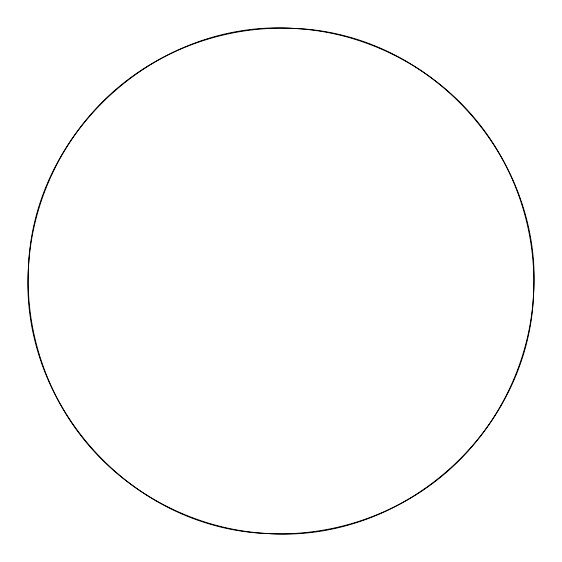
<?xml version="1.0" encoding="UTF-8"?>
<svg xmlns="http://www.w3.org/2000/svg" width="562" height="562" viewBox="0 0 562 562"><rect width="100%" height="100%" fill="white"/><g stroke="black" fill="none" stroke-linecap="round" stroke-linejoin="round"><path stroke-width="0.84" d="M28.402 268.594C19.396 404.83 132.119 529.207 268.594 533.598C404.83 542.604 529.207 429.881 533.598 293.406C542.604 157.17 429.881 32.793 293.406 28.402C157.17 19.396 32.793 132.119 28.402 268.594M29.147 258.014C23.126 324.407 44.433 392.529 87.3 443.601C129.745 494.146 192.288 526.833 258.014 532.853C324.407 538.874 392.529 517.567 443.601 474.7C494.146 432.255 526.833 369.712 532.853 303.986C538.874 237.593 517.567 169.471 474.7 118.399C432.255 67.854 369.712 35.167 303.986 29.147C237.593 23.126 169.471 44.433 118.399 87.3C67.854 129.745 35.167 192.288 29.147 258.014"/></g></svg>
